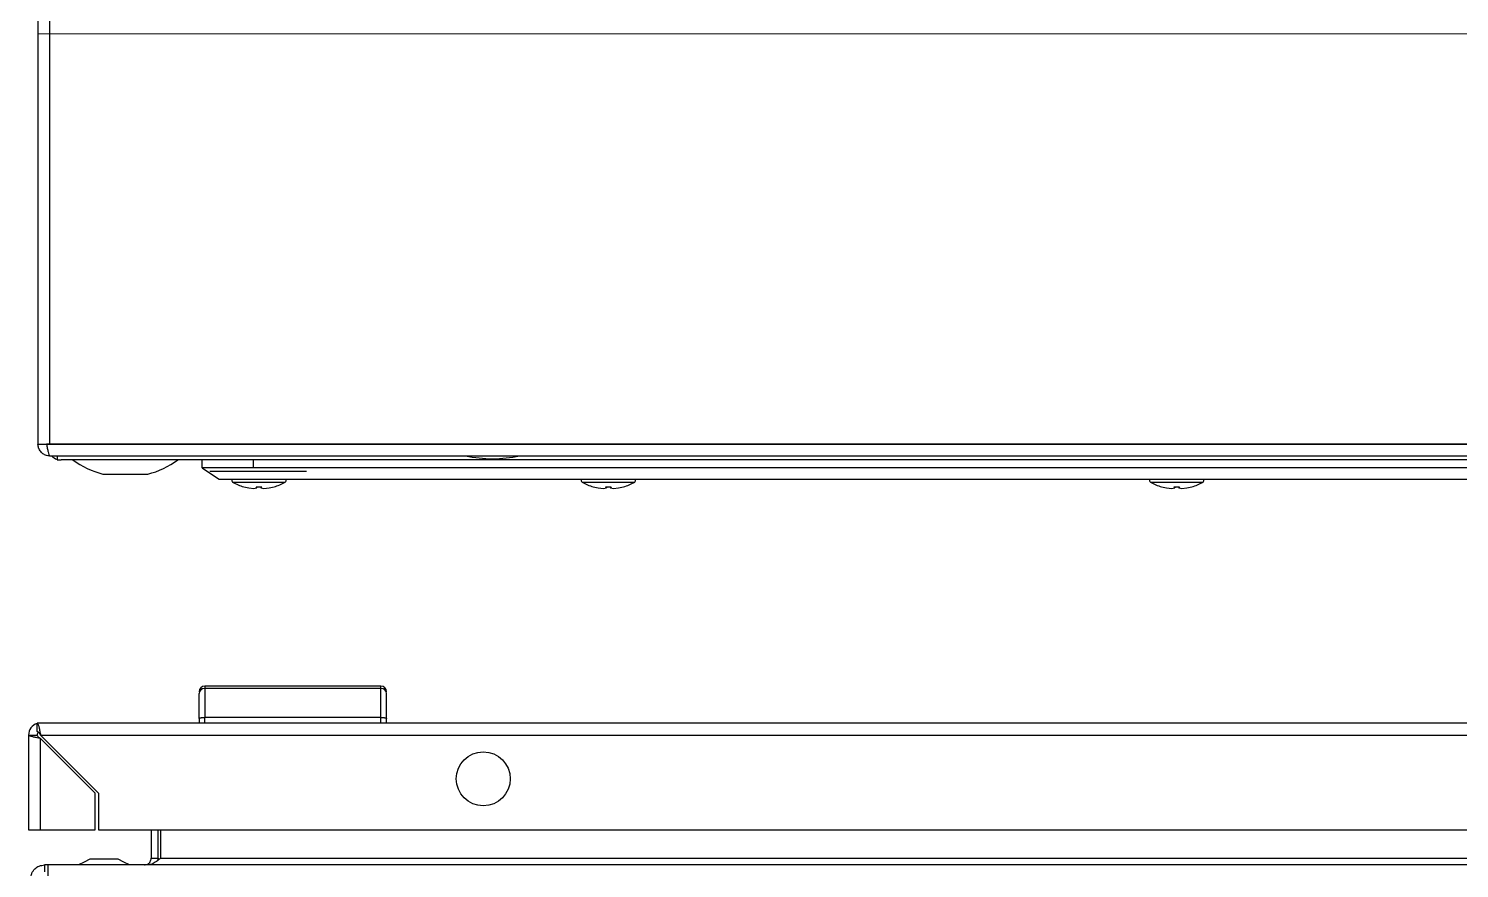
# Model space of a CAD drawing. Header units: millimetres. Extents: x 0 to 53000, y -591 to 24400.
# Drawn here: x 369.9 to 621.6, y 2378.1 to 2525.9 of the extents above; entities that cross this region are included whole.
import ezdxf

# ---------------------------------------------------------------- set-up
doc = ezdxf.new("R2010")
doc.units = ezdxf.units.MM
doc.layers.add('Основная', color=7, linetype='Continuous', lineweight=30)
doc.layers.add('Привязки', color=2, linetype='Continuous', lineweight=0, plot=False, transparency=0.8)

msp = doc.modelspace()

# ---------------------------------------------------------------- linework, layer by layer
at = {"layer": 'Основная', "linetype": 'Continuous'}
for p, q in [((371.49998, 3245.59999), (371.49998, 2452.80001)), ((373.6, 2452.80001), (373.6, 3245.59999)), ((371.49998, 2452.80001), (372.99999, 2452.80001)), ((373.6, 2452.80001), (372.99999, 2452.80001)), ((966.4, 2452.80001), (373.6, 2452.80001)), ((373.6, 2450.69999), (966.4, 2450.69999)), ((374.87271, 2450.69999), (374.87271, 2450.10436)), ((374.87271, 2449.99999), (374.87271, 2450.10436)), ((374.87271, 2449.99999), (375.57271, 2449.99999)), ((969.17271, 2449.99999), (375.57271, 2449.99999)), ((400.37271, 2448.59999), (400.37271, 2449.99999)), ((409.37272, 2449.99999), (409.37272, 2448.59999)), ((382.93764, 2447.49916), (390.80778, 2447.49916)), ((409.37272, 2448.59999), (400.37271, 2448.59999)), ((401.7227, 2447.99998), (418.72272, 2447.99998)), ((418.87271, 2448.59999), (409.37272, 2448.59999)), ((924.87269, 2448.59999), (418.87271, 2448.59999)), ((405.75102, 2446.09252), (414.99439, 2446.09252)), ((407.71398, 2445.28529), (408.57595, 2445.07018)), ((408.57595, 2445.07018), (409.49192, 2444.97451)), ((409.49192, 2444.97451), (410.03239, 2445.07018)), ((410.03239, 2445.07018), (409.88305, 2445.28529)), ((409.88305, 2445.28529), (410.3727, 2445.27254)), ((410.05572, 2445.28079), (410.03239, 2445.07018)), ((410.3727, 2445.27254), (410.86235, 2445.28529)), ((410.68968, 2445.28079), (410.71302, 2445.07018)), ((410.86235, 2445.28529), (410.71302, 2445.07018)), ((410.71302, 2445.07018), (411.25348, 2444.97451)), ((411.25348, 2444.97451), (412.16945, 2445.07018)), ((412.16945, 2445.07018), (413.03143, 2445.28529)), ((420.87272, 2446.59999), (922.87269, 2446.59999)), ((467.25102, 2446.09252), (476.49439, 2446.09252)), ((469.21399, 2445.28529), (470.07595, 2445.07018)), ((470.07595, 2445.07018), (470.99194, 2444.97451)), ((470.99194, 2444.97451), (471.53239, 2445.07018)), ((471.38306, 2445.28529), (471.8727, 2445.27254)), ((471.53239, 2445.07018), (471.38306, 2445.28529)), ((471.55574, 2445.28079), (471.53239, 2445.07018)), ((471.8727, 2445.27254), (472.36235, 2445.28529)), ((472.18966, 2445.28079), (472.21301, 2445.07018)), ((472.36235, 2445.28529), (472.21301, 2445.07018)), ((472.21301, 2445.07018), (472.75346, 2444.97451)), ((472.75346, 2444.97451), (473.66947, 2445.07018)), ((473.66947, 2445.07018), (474.53143, 2445.28529)), ((567.25102, 2446.09252), (576.49439, 2446.09252)), ((569.21398, 2445.28529), (570.07594, 2445.07018)), ((570.07594, 2445.07018), (570.99194, 2444.97451)), ((570.99194, 2444.97451), (571.5324, 2445.07018)), ((571.38306, 2445.28529), (571.8727, 2445.27254)), ((571.5324, 2445.07018), (571.38306, 2445.28529)), ((571.55574, 2445.28079), (571.5324, 2445.07018)), ((571.8727, 2445.27254), (572.36235, 2445.28529)), ((572.18967, 2445.28079), (572.21301, 2445.07018)), ((572.36235, 2445.28529), (572.21301, 2445.07018)), ((572.21301, 2445.07018), (572.75347, 2444.97451)), ((572.75347, 2444.97451), (573.66946, 2445.07018)), ((573.66946, 2445.07018), (574.53142, 2445.28529)), ((400.85344, 2410.18152), (400.85344, 2409.78768)), ((431.85343, 2410.18152), (400.85344, 2410.18152)), ((400.85344, 2409.78768), (400.85344, 2404.68153)), ((431.85343, 2409.78768), (400.85344, 2409.78768)), ((431.85343, 2409.78768), (431.85343, 2410.18152)), ((431.85343, 2404.68153), (431.85343, 2409.78768)), ((399.85342, 2404.47989), (399.85342, 2403.68153)), ((400.85344, 2403.68153), (400.85344, 2404.68153)), ((431.85343, 2404.68153), (400.85344, 2404.68153)), ((431.85343, 2403.68153), (431.85343, 2404.68153)), ((432.85343, 2403.68153), (432.85343, 2404.47989)), ((371.95344, 2403.68153), (371.35343, 2403.68153)), ((371.35343, 2403.59398), (371.35343, 2403.68153)), ((371.35343, 2402.18152), (371.35343, 2403.59398)), ((964.75343, 2403.68153), (371.95344, 2403.68153)), ((369.85342, 2401.58152), (369.85342, 2384.88152)), ((369.85342, 2401.58152), (371.35343, 2401.58152)), ((371.95344, 2401.58152), (964.75343, 2401.58152)), ((371.95344, 2401.58152), (382.15344, 2391.38153)), ((371.95344, 2384.88152), (371.95344, 2400.98153)), ((381.55343, 2391.38153), (371.95344, 2400.98153)), ((381.55343, 2384.88152), (381.55343, 2391.38153)), ((382.15344, 2391.38153), (382.15344, 2384.88152)), ((369.85342, 2384.88152), (371.95344, 2384.88152)), ((371.95344, 2384.88152), (381.55343, 2384.88152)), ((382.15344, 2384.88152), (954.55344, 2384.88152)), ((391.42613, 2384.88152), (391.42613, 2379.91677)), ((392.62615, 2379.91677), (392.62615, 2384.88152)), ((393.05042, 2384.88152), (393.05042, 2379.91677)), ((385.12613, 2379.71678), (381.12615, 2379.71678)), ((391.42613, 2379.91677), (392.62615, 2379.91677)), ((392.62615, 2379.91677), (392.54396, 2379.50089)), ((393.05042, 2379.91677), (947.40187, 2379.91677)), ((372.62614, 2378.71678), (372.62614, 2377.51677)), ((373.26254, 2378.71678), (372.62614, 2378.71678)), ((967.18974, 2378.71678), (373.26254, 2378.71678))]:
    msp.add_line(p, q, dxfattribs=at)
at = {"layer": 'Основная'}
msp.add_line((371.49998, 2452.80001), (968.49999, 2452.80001), dxfattribs=at)
at = {"layer": 'Основная', "linetype": 'Continuous', "flags": 128}
for points in [[(400.37271, 2448.59999), (401.87278, 2447.59995), (403.37288, 2446.59987)], [(380.62613, 2379.71678), (379.62614, 2379.21677), (378.62615, 2378.71678)], [(387.62616, 2378.71678), (386.62614, 2379.21677), (385.62615, 2379.71678)], [(385.62615, 2379.71678), (385.62615, 2379.71678)]]:
    msp.add_lwpolyline(points, dxfattribs=at)
at = {"layer": 'Основная', "linetype": 'Continuous'}
msp.add_circle((449.85343, 2393.88152), 4.75, dxfattribs=at)
for centre, radius, start, end in [((375.5727, 2452.39999), 2.4, 225.099472, 253.0422367), ((386.8727, 2462.76041), 15.76042, 234.0543962, 255.541383), ((386.8727, 2462.76041), 15.76042, 284.458617, 305.9221986), ((451.80134, 2475.96607), 25.76608, 258.6941478, 269.3298889), ((451.19865, 2475.96607), 25.76608, 270.6701111, 281.3058522), ((405.9072, 2446.37299), 0.32103, 135, 240.8896328), ((410.3727, 2454.39251), 9.5, 240.8896328, 253.7275241), ((410.3727, 2454.39251), 9.5, 286.2611128, 299.1103672), ((414.83821, 2446.37299), 0.32103, 299.1103672, 45), ((467.4072, 2446.37299), 0.32103, 135, 240.8896328), ((471.8727, 2454.39251), 9.5, 240.8896328, 253.7275241), ((471.8727, 2454.39251), 9.5, 286.2611128, 299.1103672), ((476.33821, 2446.37299), 0.32103, 299.1103672, 45), ((567.4072, 2446.37299), 0.32103, 135, 240.8896328), ((571.8727, 2454.39251), 9.5, 240.8896328, 253.7275241), ((571.8727, 2454.39251), 9.5, 286.2611128, 299.1103672), ((576.33821, 2446.37299), 0.32103, 299.1103672, 45), ((400.8156, 2408.82538), 0.96305, 87.7478445, 177.5558687), ((400.85343, 2409.18152), 1, 90, 180), ((431.85343, 2409.18152), 1, 0, 90), ((431.89127, 2408.82538), 0.96304, 2.4437424, 92.2516935), ((371.95343, 2401.58152), 2.1, 106.6015496, 180), ((371.95343, 2401.58152), 0.6, 126.8818189, 180)]:
    msp.add_arc(centre, radius, start, end, dxfattribs=at)
for points, knots in [([(373.6, 2450.69999), (373.34133, 2450.72779), (372.84243, 2450.78141), (372.19945, 2451.18263), (371.73852, 2451.7435), (371.52497, 2452.31984), (371.50626, 2452.67943), (371.49998, 2452.80001)], [0, 0, 0, 0, 0.235056426, 0.453342722, 0.671617379, 0.889888771, 1, 1, 1, 1]), ([(372.99999, 2452.80001), (373.04706, 2452.54133), (373.13784, 2452.04244), (373.27214, 2451.39944), (373.40313, 2450.93852), (373.51262, 2450.72498), (373.57806, 2450.70626), (373.6, 2450.69999)], [0, 0, 0, 0, 0.235056827, 0.45334043, 0.671616261, 0.88989216, 1, 1, 1, 1]), ([(374.89086, 2450.69999), (374.88784, 2450.49966), (374.88178, 2450.09786), (374.87574, 2450.03267), (374.87271, 2449.99999)], [0, 0, 0, 0, 0.498581808, 1, 1, 1, 1]), ([(403.3727, 2446.59999), (403.41989, 2446.59999), (403.51562, 2446.59999), (404.27896, 2446.59999), (405.48996, 2446.59999), (407.13372, 2446.59999), (409.18055, 2446.59999), (411.53963, 2446.59999), (414.18517, 2446.59999), (417.2991, 2446.59999), (419.58538, 2446.59999), (420.87272, 2446.59999)], [0, 0, 0, 0, 0.105997544, 0.215067698, 0.321058413, 0.430138188, 0.5359601, 0.644857247, 0.750700023, 0.85962593, 1, 1, 1, 1]), ([(399.85342, 2404.47989), (399.85342, 2405.42448), (399.85342, 2407.31366), (399.85342, 2408.34885), (399.85342, 2408.86645)], [0, 0, 0, 0, 0.500000689, 1, 1, 1, 1]), ([(432.85343, 2404.47989), (432.85343, 2405.42448), (432.85343, 2407.31366), (432.85343, 2408.34885), (432.85343, 2408.86645)], [0, 0, 0, 0, 0.500000689, 1, 1, 1, 1]), ([(399.85342, 2404.47989), (399.85869, 2404.49587), (399.86864, 2404.52605), (399.95788, 2404.57551), (400.10279, 2404.61862), (400.29535, 2404.64936), (400.52839, 2404.67437), (400.72457, 2404.67869), (400.85344, 2404.68153)], [0, 0, 0, 0, 0.15059269, 0.284326576, 0.500446212, 0.630556869, 0.757293273, 1, 1, 1, 1]), ([(431.85343, 2404.68153), (431.98232, 2404.67869), (432.1785, 2404.67437), (432.41154, 2404.64936), (432.6041, 2404.61862), (432.74899, 2404.57549), (432.83825, 2404.52606), (432.84818, 2404.49587), (432.85343, 2404.47989)], [0, 0, 0, 0, 0.2427400638, 0.3694609103, 0.4995726372, 0.7157108241, 0.8494265739, 1, 1, 1, 1]), ([(371.35343, 2403.68153), (371.4005, 2403.65372), (371.49128, 2403.6001), (371.62558, 2403.1989), (371.75657, 2402.63802), (371.86606, 2402.06168), (371.9315, 2401.70209), (371.95344, 2401.58152)], [0, 0, 0, 0, 0.235056827, 0.45334043, 0.671616261, 0.88989216, 1, 1, 1, 1]), ([(371.95344, 2401.58152), (371.90343, 2401.66014), (371.80341, 2401.81739), (371.65343, 2402.01571), (371.50342, 2402.15446), (371.40343, 2402.1725), (371.35343, 2402.18152)], [0, 0, 0, 0, 0.250007711, 0.500011554, 0.749993481, 1, 1, 1, 1]), ([(371.95344, 2400.98153), (371.69477, 2401.02859), (371.19587, 2401.11937), (370.55288, 2401.2537), (370.09196, 2401.38465), (369.87841, 2401.49417), (369.8597, 2401.55959), (369.85342, 2401.58152)], [0, 0, 0, 0, 0.235056426, 0.453342722, 0.671617379, 0.889888771, 1, 1, 1, 1]), ([(371.35343, 2401.58152), (371.36244, 2401.53153), (371.38046, 2401.43153), (371.51926, 2401.28151), (371.71755, 2401.13152), (371.87481, 2401.03152), (371.95344, 2400.98153)], [0, 0, 0, 0, 0.250003121, 0.500003614, 0.749996879, 1, 1, 1, 1]), ([(381.12615, 2379.71678), (381.07, 2379.71678), (380.95786, 2379.71678), (380.8059, 2379.71678), (380.69076, 2379.71678), (380.63307, 2379.71678), (380.62798, 2379.71678), (380.62613, 2379.71678)], [0, 0, 0, 0, 0.214279924, 0.427925141, 0.652892286, 0.873155619, 1, 1, 1, 1]), ([(385.62615, 2379.71678), (385.62058, 2379.71678), (385.60943, 2379.71678), (385.53854, 2379.71678), (385.44847, 2379.71678), (385.33648, 2379.71678), (385.21672, 2379.71678), (385.14392, 2379.71678), (385.12613, 2379.71678)], [0, 0, 0, 0, 0.213404877, 0.426776901, 0.530610279, 0.721051619, 0.931812484, 1, 1, 1, 1]), ([(390.22614, 2378.71678), (390.4319, 2378.74846), (390.84396, 2378.8119), (391.326, 2379.28599), (391.39245, 2379.70456), (391.42613, 2379.91677)], [0, 0, 0, 0, 0.329626183, 0.660124759, 1, 1, 1, 1]), ([(393.05042, 2379.91677), (392.81004, 2379.71101), (392.32865, 2379.29896), (391.59951, 2378.8169), (391.11048, 2378.75046), (390.86254, 2378.71678)], [0, 0, 0, 0, 0.3296328292, 0.6601269332, 1, 1, 1, 1]), ([(370.22613, 2376.31678), (370.26221, 2376.63127), (370.33436, 2377.26025), (370.88936, 2378.05355), (371.68267, 2378.60855), (372.31165, 2378.6807), (372.62614, 2378.71678)], [0, 0, 0, 0, 0.249997828, 0.499998049, 0.749998271, 1, 1, 1, 1]), ([(373.26254, 2378.71678), (373.25951, 2378.6807), (373.25346, 2378.60855), (373.24432, 2378.05355), (373.23524, 2377.26025), (373.22918, 2376.63127), (373.22615, 2376.31678)], [0, 0, 0, 0, 0.2500016712, 0.5000019894, 0.7500022302, 1, 1, 1, 1])]:
    msp.add_open_spline(points, degree=3, knots=knots, dxfattribs=at)
at = {"layer": 'Привязки'}
msp.add_line((3873, 2525), (371.49998, 2525), dxfattribs=at)

doc.saveas('drawing.dxf')
